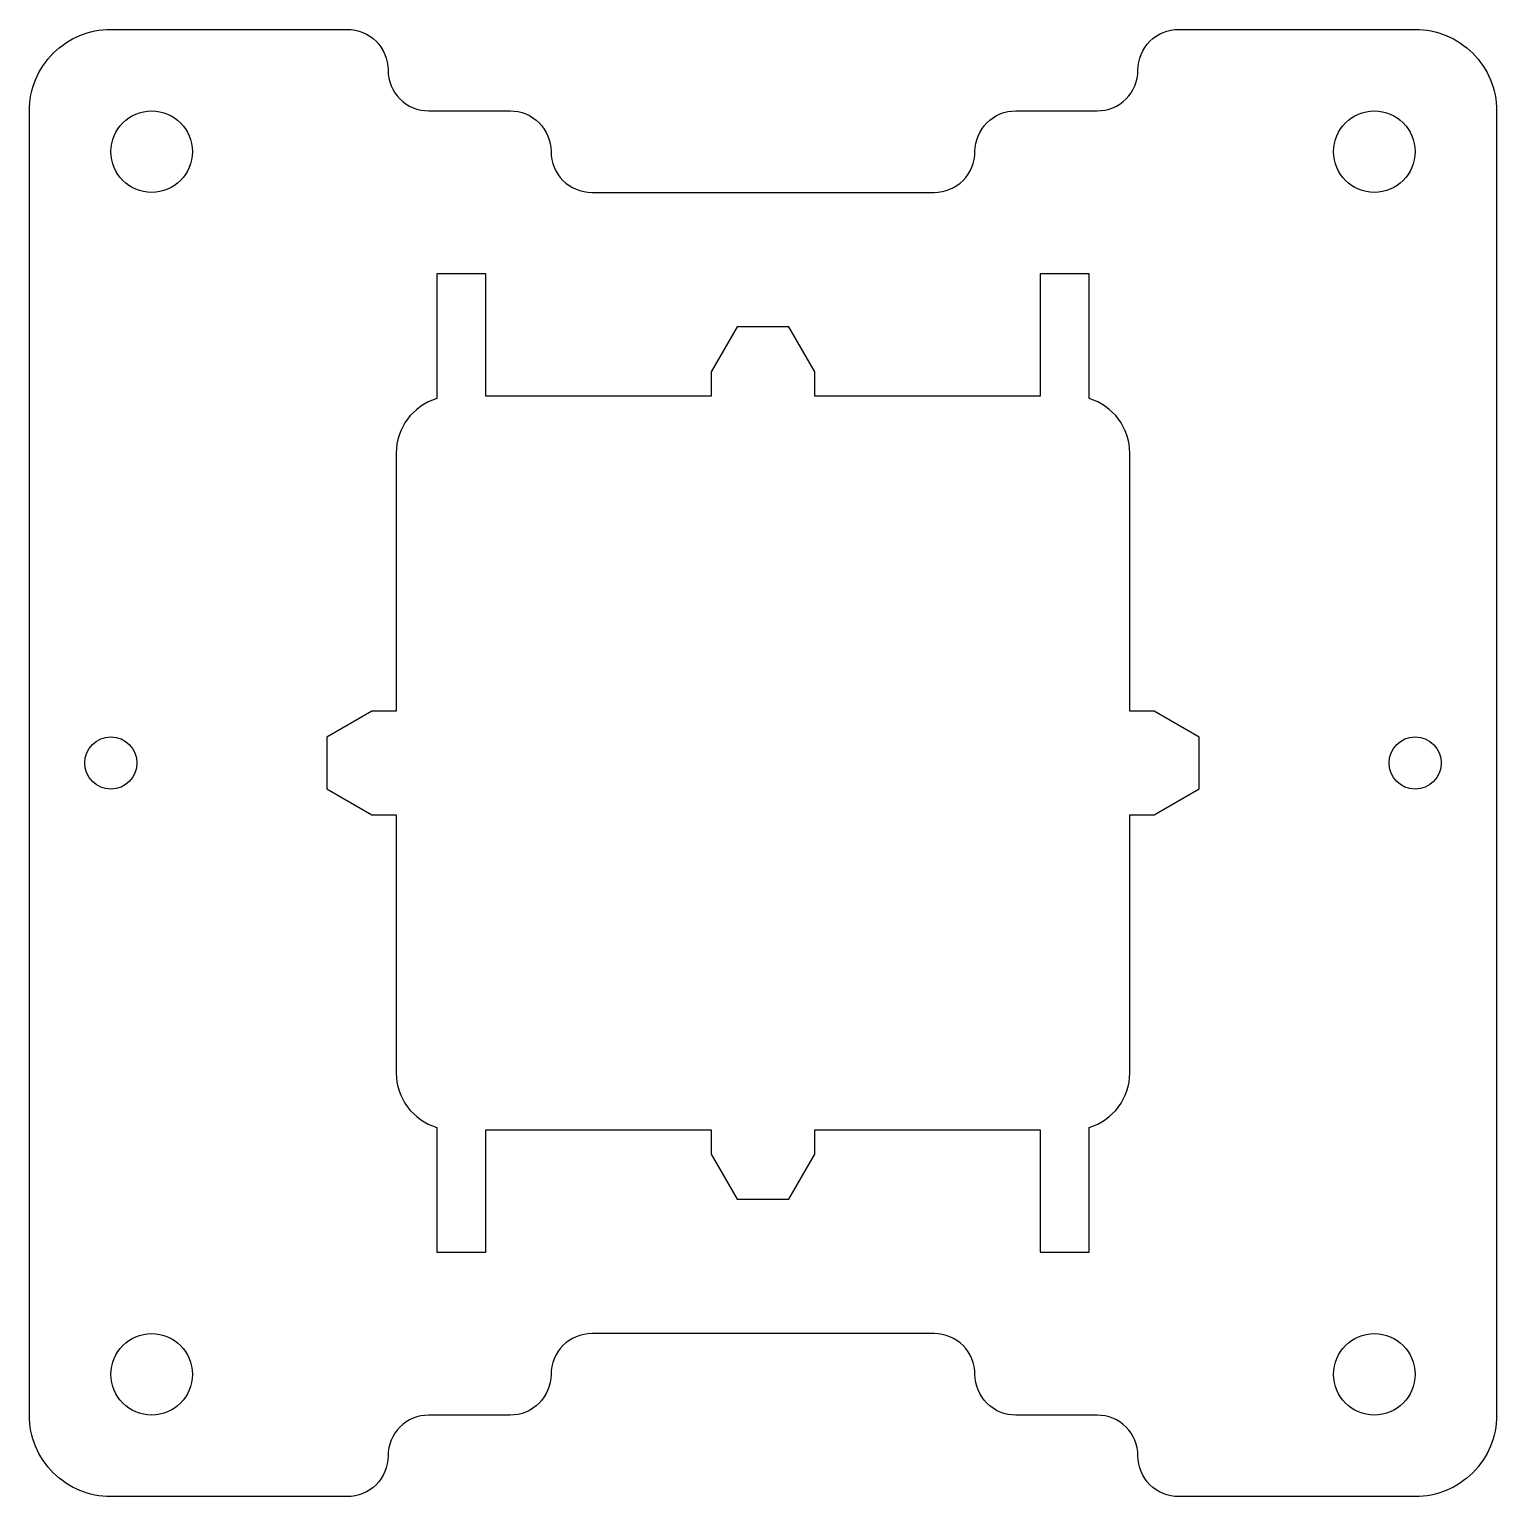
# Model space of a CAD drawing. Header units: millimetres. Extents: x -45 to 45, y -45 to 45.
import ezdxf

# ---------------------------------------------------------------- set-up
doc = ezdxf.new("R2010")
doc.units = ezdxf.units.MM
doc.layers.get('0').update_dxf_attribs({"linetype": 'CONTINUOUS'})

msp = doc.modelspace()

# ---------------------------------------------------------------- linework, layer by layer
for points in [[(25.5, 45), (40, 45, -0.414214), (45, 40), (45, -40, -0.414214), (40, -45), (25.5, -45, -0.414214), (23, -42.5, 0.414214), (20.5, -40), (15.5, -40, -0.414214), (13, -37.5, 0.414214), (10.5, -35), (-10.5, -35, 0.414214), (-13, -37.5, -0.414214), (-15.5, -40), (-20.5, -40, 0.414214), (-23, -42.5, -0.414214), (-25.5, -45), (-40, -45, -0.414214), (-45, -40), (-45, 40, -0.414214), (-40, 45), (-25.5, 45, -0.414214), (-23, 42.5, 0.414214), (-20.5, 40), (-15.5, 40, -0.414214), (-13, 37.5, 0.414214), (-10.5, 35), (10.5, 35, 0.414214), (13, 37.5, -0.414214), (15.5, 40), (20.5, 40, 0.414214), (23, 42.5, -0.414214)], [(17, 30), (17, 22.5), (3.175, 22.5), (3.175, 24), (1.587, 26.75), (-1.588, 26.75), (-3.176, 24), (-3.176, 22.5), (-17, 22.5), (-17, 30), (-20, 30), (-20, 22.354, 0.331679), (-22.5, 19), (-22.5, 3.175), (-24, 3.175), (-26.75, 1.587), (-26.75, -1.588), (-24, -3.176), (-22.5, -3.176), (-22.5, -19, 0.331679), (-20, -22.354), (-20, -30), (-17, -30), (-17, -22.5), (-3.175, -22.5), (-3.175, -24), (-1.587, -26.75), (1.588, -26.75), (3.176, -24), (3.176, -22.5), (17, -22.5), (17, -30), (20, -30), (20, -22.354, 0.331679), (22.5, -19), (22.5, -3.175), (24, -3.175), (26.75, -1.587), (26.75, 1.588), (24, 3.176), (22.5, 3.176), (22.5, 19, 0.331679), (20, 22.354), (20, 30)]]:
    msp.add_lwpolyline(points, format="xyb", close=True)
for centre, radius in [((-37.5, 37.5), 2.5), ((37.5, 37.5), 2.5), ((-40, 0), 1.6), ((40, 0), 1.6), ((-37.5, -37.5), 2.5), ((37.5, -37.5), 2.5)]:
    msp.add_circle(centre, radius)

doc.saveas('drawing.dxf')
